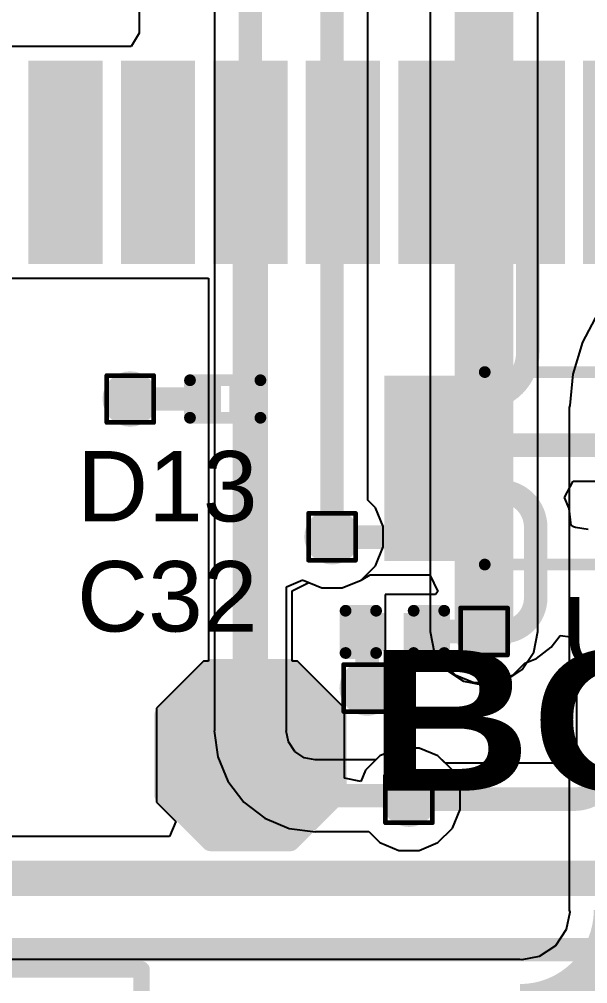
# Model space of a CAD drawing. Header units: inches. Extents: x -40 to 219, y 2 to 133.
# Drawn here: x 49.16 to 55.31, y 38.76 to 49.2 of the extents above; entities that cross this region are included whole.
import ezdxf

# ---------------------------------------------------------------- set-up
doc = ezdxf.new("R2010")
doc.units = ezdxf.units.IN
for name, color, linetype in [('Bottom Layer', 5, 'Continuous'), ('Drill Drawing', 1, 'Continuous'), ('Top Layer', 1, 'Continuous'), ('Top Overlay', 2, 'Continuous'), ('Top Paste', 8, 'Continuous'), ('Top Solder', 216, 'Continuous'), ('Via Holes', 16, 'Continuous')]:
    doc.layers.add(name, color=color, linetype=linetype)
doc.styles.add('Arial', font='', dxfattribs={"height": 0.2})
doc.styles.add('Arial Black_Bold', font='', dxfattribs={"height": 0.2})
doc.styles.get('Arial').set_extended_font_data('Arial')
doc.styles.get('Arial Black_Bold').set_extended_font_data('Arial Black', bold=True)

# ---------------------------------------------------------------- blocks, each defined once
blk = doc.blocks.new('DSN0603_2_11')
at = {"layer": 'Top Layer'}
for points in [[(-0.29999686, 0.1905), (-0.09999725999999999, 0.1905), (-0.09999725999999999, -0.1905), (-0.29999686, -0.1905)], [(0.10000234, 0.1905), (0.30000194, 0.1905), (0.30000194, -0.1905), (0.10000234, -0.1905)]]:
    blk.add_hatch(color=1, dxfattribs=at).paths.add_polyline_path(points)
at = {"layer": 'Top Paste'}
for points in [[(-0.29999686, 0.1905), (-0.09999725999999999, 0.1905), (-0.09999725999999999, -0.1905), (-0.29999686, -0.1905)], [(0.10000234, 0.1905), (0.30000194, 0.1905), (0.30000194, -0.1905), (0.10000234, -0.1905)]]:
    blk.add_hatch(color=8, dxfattribs=at).paths.add_polyline_path(points)
at = {"layer": 'Top Solder'}
for points in [[(-0.35499802, 0.24550116), (-0.0449961, 0.24550116), (-0.0449961, -0.24550116), (-0.35499802, -0.24550116)], [(0.04500117999999999, 0.24550116), (0.3550031, 0.24550116), (0.3550031, -0.24550116), (0.04500117999999999, -0.24550116)]]:
    blk.add_hatch(color=216, dxfattribs=at).paths.add_polyline_path(points)
at = {"layer": 'Top Overlay'}
for points in [[(-0.38099746, -0.2032, 0.127, 0.127, 0), (-0.38099746, 0.2032, 0.127, 0.127, 0)], [(-0.38099746, 0.2032, 0.127, 0.127, 0), (0.38100254, 0.2032, 0.127, 0.127, 0)], [(0.38100254, -0.2032, 0.127, 0.127, 0), (0.38100254, 0.2032, 0.127, 0.127, 0)], [(-0.38099746, -0.2032, 0.127, 0.127, 0), (0.38100254, -0.2032, 0.127, 0.127, 0)]]:
    blk.add_lwpolyline(points, format="xyseb", dxfattribs=at)
for points in [[(-0.41274746, 0.2032, 0.0635, 0.0635, 1), (-0.34924746, 0.2032, 0.0635, 0.0635, 1)], [(-0.41274746, 0.2032, 0.0635, 0.0635, 1), (-0.34924746, 0.2032, 0.0635, 0.0635, 1)], [(0.3492525399999999, 0.2032, 0.0635, 0.0635, 1), (0.41275254, 0.2032, 0.0635, 0.0635, 1)], [(0.3492525399999999, 0.2032, 0.0635, 0.0635, 1), (0.41275254, 0.2032, 0.0635, 0.0635, 1)], [(-0.41274746, -0.2032, 0.0635, 0.0635, 1), (-0.34924746, -0.2032, 0.0635, 0.0635, 1)], [(-0.41274746, -0.2032, 0.0635, 0.0635, 1), (-0.34924746, -0.2032, 0.0635, 0.0635, 1)], [(0.3492525399999999, -0.2032, 0.0635, 0.0635, 1), (0.41275254, -0.2032, 0.0635, 0.0635, 1)], [(0.3492525399999999, -0.2032, 0.0635, 0.0635, 1), (0.41275254, -0.2032, 0.0635, 0.0635, 1)]]:
    blk.add_lwpolyline(points, format="xyseb", close=True, dxfattribs=at)
blk = doc.blocks.new('TXB0102DCUT_21')
at = {"layer": 'Top Layer'}
for points in [[(-1.94999991, 0.90000074), (-1.14999897, 0.90000074), (-1.14999897, 0.6000013399999999), (-1.94999991, 0.6000013399999999)], [(1.14999897, 0.90000074), (1.94999991, 0.90000074), (1.94999991, 0.6000013399999999), (1.14999897, 0.6000013399999999)], [(-1.94999991, 0.40000174), (-1.14999897, 0.40000174), (-1.14999897, 0.10000234), (-1.94999991, 0.10000234)], [(1.14999897, 0.40000174), (1.94999991, 0.40000174), (1.94999991, 0.10000234), (1.14999897, 0.10000234)], [(-1.94999991, -0.0999998), (-1.14999897, -0.0999998), (-1.14999897, -0.3999992), (-1.94999991, -0.3999992)], [(1.14999897, -0.0999998), (1.94999991, -0.0999998), (1.94999991, -0.3999992), (1.14999897, -0.3999992)], [(-1.94999991, -0.5999987999999999), (-1.14999897, -0.5999987999999999), (-1.14999897, -0.8999982), (-1.94999991, -0.8999982)], [(1.14999897, -0.5999987999999999), (1.94999991, -0.5999987999999999), (1.94999991, -0.8999982), (1.14999897, -0.8999982)]]:
    blk.add_hatch(color=1, dxfattribs=at).paths.add_polyline_path(points)
at = {"layer": 'Top Paste'}
for points in [[(-1.94999991, 0.90000074), (-1.14999897, 0.90000074), (-1.14999897, 0.6000013399999999), (-1.94999991, 0.6000013399999999)], [(1.14999897, 0.90000074), (1.94999991, 0.90000074), (1.94999991, 0.6000013399999999), (1.14999897, 0.6000013399999999)], [(-1.94999991, 0.40000174), (-1.14999897, 0.40000174), (-1.14999897, 0.10000234), (-1.94999991, 0.10000234)], [(1.14999897, 0.40000174), (1.94999991, 0.40000174), (1.94999991, 0.10000234), (1.14999897, 0.10000234)], [(-1.94999991, -0.0999998), (-1.14999897, -0.0999998), (-1.14999897, -0.3999992), (-1.94999991, -0.3999992)], [(1.14999897, -0.0999998), (1.94999991, -0.0999998), (1.94999991, -0.3999992), (1.14999897, -0.3999992)], [(-1.94999991, -0.5999987999999999), (-1.14999897, -0.5999987999999999), (-1.14999897, -0.8999982), (-1.94999991, -0.8999982)], [(1.14999897, -0.5999987999999999), (1.94999991, -0.5999987999999999), (1.94999991, -0.8999982), (1.14999897, -0.8999982)]]:
    blk.add_hatch(color=8, dxfattribs=at).paths.add_polyline_path(points)
at = {"layer": 'Top Solder'}
for points in [[(-2.05159991, 1.00160074), (-1.04839897, 1.00160074), (-1.04839897, 0.49840134), (-2.05159991, 0.49840134)], [(1.04839897, 1.00160074), (2.05159991, 1.00160074), (2.05159991, 0.49840134), (1.04839897, 0.49840134)], [(-2.05159991, 0.50160174), (-1.04839897, 0.50160174), (-1.04839897, -0.00159766), (-2.05159991, -0.00159766)], [(1.04839897, 0.50160174), (2.05159991, 0.50160174), (2.05159991, -0.00159766), (1.04839897, -0.00159766)], [(-2.05159991, 0.0016002), (-1.04839897, 0.0016002), (-1.04839897, -0.5015992), (-2.05159991, -0.5015992)], [(1.04839897, 0.0016002), (2.05159991, 0.0016002), (2.05159991, -0.5015992), (1.04839897, -0.5015992)], [(-2.05159991, -0.4983988), (-1.04839897, -0.4983988), (-1.04839897, -1.0015982), (-2.05159991, -1.0015982)], [(1.04839897, -0.4983988), (2.05159991, -0.4983988), (2.05159991, -1.0015982), (1.04839897, -1.0015982)]]:
    blk.add_hatch(color=216, dxfattribs=at).paths.add_polyline_path(points)
at = {"layer": 'Top Overlay'}
for points in [[(-1.5367, 1.0922, 0.1999996, 0.1999996, 1), (-1.6129, 1.0922, 0.1999996, 0.1999996, 1)], [(-1.6628999, 1.0922, 0.0999998, 0.0999998, 1), (-1.5629001, 1.0922, 0.0999998, 0.0999998, 1)], [(-1.5866999, 1.0922, 0.0999998, 0.0999998, 1), (-1.4867001, 1.0922, 0.0999998, 0.0999998, 1)], [(-1.07315, 1.0414, 0.0635, 0.0635, 1), (-1.00965, 1.0414, 0.0635, 0.0635, 1)], [(0.9334499999999999, 1.04140254, 0.0635, 0.0635, 1), (0.99695, 1.04140254, 0.0635, 0.0635, 1)], [(-1.07315, -1.04139746, 0.0635, 0.0635, 1), (-1.00965, -1.04139746, 0.0635, 0.0635, 1)], [(0.9334499999999999, -1.04139746, 0.0635, 0.0635, 1), (0.99695, -1.04139746, 0.0635, 0.0635, 1)]]:
    blk.add_lwpolyline(points, format="xyseb", close=True, dxfattribs=at)
for points in [[(0.9652, 1.04140254, 0.127, 0.127, 0), (-1.0414, 1.0414, 0.127, 0.127, 0)], [(0.9652, -1.04139746, 0.127, 0.127, 0), (-1.0414, -1.04139746, 0.127, 0.127, 0)]]:
    blk.add_lwpolyline(points, format="xyseb", dxfattribs=at)
blk = doc.blocks.new('A7672E__FASE__24')
at = {"layer": 'Top Layer'}
for points in [[(-10.99999832, 5.300002099999999), (-10.99999832, 4.7000033), (-12.9999994, 4.7000033), (-12.9999994, 5.300002099999999)], [(-10.99999832, 4.30000156), (-10.99999832, 3.70000276), (-12.9999994, 3.70000276), (-12.9999994, 4.30000156)], [(-10.99999832, 3.300001019999999), (-10.99999832, 2.70000222), (-12.9999994, 2.70000222), (-12.9999994, 3.300001019999999)], [(-10.99999832, 2.30000048), (-10.99999832, 1.70000168), (-12.9999994, 1.70000168), (-12.9999994, 2.30000048)], [(-10.99999832, 1.29999994), (-10.99999832, 0.7000011399999999), (-12.9999994, 0.7000011399999999), (-12.9999994, 1.29999994)], [(-10.99999832, 0.3000019400000001), (-10.99999832, -0.2999968599999999), (-12.9999994, -0.29999686), (-12.9999994, 0.3000019399999999)]]:
    blk.add_hatch(color=1, dxfattribs=at).paths.add_polyline_path(points)
at = {"layer": 'Top Paste'}
for points in [[(-10.99999832, 5.300002099999999), (-10.99999832, 4.7000033), (-12.9999994, 4.7000033), (-12.9999994, 5.300002099999999)], [(-10.99999832, 4.30000156), (-10.99999832, 3.70000276), (-12.9999994, 3.70000276), (-12.9999994, 4.30000156)], [(-10.99999832, 3.300001019999999), (-10.99999832, 2.70000222), (-12.9999994, 2.70000222), (-12.9999994, 3.300001019999999)], [(-10.99999832, 2.30000048), (-10.99999832, 1.70000168), (-12.9999994, 1.70000168), (-12.9999994, 2.30000048)], [(-10.99999832, 1.29999994), (-10.99999832, 0.7000011399999999), (-12.9999994, 0.7000011399999999), (-12.9999994, 1.29999994)], [(-10.99999832, 0.3000019400000001), (-10.99999832, -0.2999968599999999), (-12.9999994, -0.29999686), (-12.9999994, 0.3000019399999999)]]:
    blk.add_hatch(color=8, dxfattribs=at).paths.add_polyline_path(points)
at = {"layer": 'Top Solder'}
for points in [[(-10.89839832, 5.4016021), (-10.89839832, 4.598403299999999), (-13.1015994, 4.598403299999999), (-13.1015994, 5.4016021)], [(-10.89839832, 4.40160156), (-10.89839832, 3.59840276), (-13.1015994, 3.59840276), (-13.1015994, 4.40160156)], [(-10.89839832, 3.40160102), (-10.89839832, 2.59840222), (-13.1015994, 2.59840222), (-13.1015994, 3.40160102)], [(-10.89839832, 2.40160048), (-10.89839832, 1.59840168), (-13.1015994, 1.59840168), (-13.1015994, 2.40160048)], [(-10.89839832, 1.40159994), (-10.89839832, 0.59840114), (-13.1015994, 0.5984011399999999), (-13.1015994, 1.40159994)], [(-10.89839832, 0.40160194), (-10.89839832, -0.4015968599999999), (-13.1015994, -0.4015968600000001), (-13.1015994, 0.4016019399999999)], [(-10.89839832, -0.5983985999999999), (-10.89839832, -1.4015974), (-13.1015994, -1.4015974), (-13.1015994, -0.5983986)]]:
    blk.add_hatch(color=216, dxfattribs=at).paths.add_polyline_path(points)
blk = doc.blocks.new('T__________137')
at = {"layer": 'Top Layer'}
blk.add_hatch(color=1, dxfattribs=at).paths.add_polyline_path([(0.3809999999999999, 0.7619999999999999), (-0.3809999999999999, 0.7619999999999999), (-0.7619999999999999, 0.3809999999999999), (-0.7619999999999999, -0.3809999999999999), (-0.3809999999999999, -0.7619999999999999), (0.3809999999999999, -0.7619999999999999), (0.7619999999999999, -0.3809999999999999), (0.7619999999999999, 0.3809999999999999)])
at = {"layer": 'Top Paste'}
blk.add_hatch(color=8, dxfattribs=at).paths.add_polyline_path([(0.3809999999999999, 0.7619999999999999), (-0.3809999999999999, 0.7619999999999999), (-0.7619999999999999, 0.3809999999999999), (-0.7619999999999999, -0.3809999999999999), (-0.3809999999999999, -0.7619999999999999), (0.3809999999999999, -0.7619999999999999), (0.7619999999999999, -0.3809999999999999), (0.7619999999999999, 0.3809999999999999)])
at = {"layer": 'Top Solder'}
blk.add_hatch(color=216, dxfattribs=at).paths.add_polyline_path([(0.4318, 0.8636), (-0.4318, 0.8636), (-0.8636, 0.4318), (-0.8636, -0.4318), (-0.4318, -0.8636), (0.4318, -0.8636), (0.8636, -0.4318), (0.8636, 0.4318)])
at = {"layer": 'Top Overlay'}
for points in [[(-0.4318, 0.9397999999999999, 0.1999996, 0.1999996, 0), (-0.9397999999999999, 0.4318, 0.1999996, 0.1999996, 0)], [(-0.4318, 0.9397999999999999, 0.1999996, 0.1999996, 0), (0.4318, 0.9397999999999999, 0.1999996, 0.1999996, 0)], [(0.4318, 0.9397999999999999, 0.1999996, 0.1999996, 0), (0.9397999999999999, 0.4318, 0.1999996, 0.1999996, 0)], [(-0.9397999999999999, 0.4318, 0.1999996, 0.1999996, 0), (-0.9397999999999999, -0.4318, 0.1999996, 0.1999996, 0)], [(0.9397999999999999, 0.4318, 0.1999996, 0.1999996, 0), (0.9397999999999999, -0.4318, 0.1999996, 0.1999996, 0)], [(-0.9397999999999999, -0.4318, 0.1999996, 0.1999996, 0), (-0.4318, -0.9397999999999999, 0.1999996, 0.1999996, 0)], [(0.9397999999999999, -0.4318, 0.1999996, 0.1999996, 0), (0.4318, -0.9397999999999999, 0.1999996, 0.1999996, 0)], [(-0.4318, -0.9397999999999999, 0.1999996, 0.1999996, 0), (0.4318, -0.9397999999999999, 0.1999996, 0.1999996, 0)]]:
    blk.add_lwpolyline(points, format="xyseb", dxfattribs=at)
for points in [[(-0.4817998999999999, 0.9397999999999999, 0.0999998, 0.0999998, 1), (-0.3818001, 0.9397999999999999, 0.0999998, 0.0999998, 1)], [(-0.4817998999999999, 0.9397999999999999, 0.0999998, 0.0999998, 1), (-0.3818001, 0.9397999999999999, 0.0999998, 0.0999998, 1)], [(0.3818001, 0.9397999999999999, 0.0999998, 0.0999998, 1), (0.4817998999999999, 0.9397999999999999, 0.0999998, 0.0999998, 1)], [(0.3818001, 0.9397999999999999, 0.0999998, 0.0999998, 1), (0.4817998999999999, 0.9397999999999999, 0.0999998, 0.0999998, 1)], [(-0.9897999000000001, 0.4318, 0.0999998, 0.0999998, 1), (-0.8898001, 0.4318, 0.0999998, 0.0999998, 1)], [(-0.9897999000000001, 0.4318, 0.0999998, 0.0999998, 1), (-0.8898001, 0.4318, 0.0999998, 0.0999998, 1)], [(0.8898001, 0.4318, 0.0999998, 0.0999998, 1), (0.9897999000000001, 0.4318, 0.0999998, 0.0999998, 1)], [(0.8898001, 0.4318, 0.0999998, 0.0999998, 1), (0.9897999000000001, 0.4318, 0.0999998, 0.0999998, 1)], [(-0.9897999000000001, -0.4318, 0.0999998, 0.0999998, 1), (-0.8898001, -0.4318, 0.0999998, 0.0999998, 1)], [(-0.9897999000000001, -0.4318, 0.0999998, 0.0999998, 1), (-0.8898001, -0.4318, 0.0999998, 0.0999998, 1)], [(0.8898001, -0.4318, 0.0999998, 0.0999998, 1), (0.9897999000000001, -0.4318, 0.0999998, 0.0999998, 1)], [(0.8898001, -0.4318, 0.0999998, 0.0999998, 1), (0.9897999000000001, -0.4318, 0.0999998, 0.0999998, 1)], [(-0.4817998999999999, -0.9397999999999999, 0.0999998, 0.0999998, 1), (-0.3818001, -0.9397999999999999, 0.0999998, 0.0999998, 1)], [(-0.4817998999999999, -0.9397999999999999, 0.0999998, 0.0999998, 1), (-0.3818001, -0.9397999999999999, 0.0999998, 0.0999998, 1)], [(0.3818001, -0.9397999999999999, 0.0999998, 0.0999998, 1), (0.4817998999999999, -0.9397999999999999, 0.0999998, 0.0999998, 1)], [(0.3818001, -0.9397999999999999, 0.0999998, 0.0999998, 1), (0.4817998999999999, -0.9397999999999999, 0.0999998, 0.0999998, 1)]]:
    blk.add_lwpolyline(points, format="xyseb", close=True, dxfattribs=at)
blk = doc.blocks.new('CAP_0201_180')
at = {"layer": 'Top Layer'}
for points in [[(-0.4499991, 0.15000224), (-0.1499997, 0.15000224), (-0.1499997, -0.14999716), (-0.4499991, -0.14999716)], [(0.1499997, 0.15000224), (0.4499991, 0.15000224), (0.4499991, -0.14999716), (0.1499997, -0.14999716)]]:
    blk.add_hatch(color=1, dxfattribs=at).paths.add_polyline_path(points)
at = {"layer": 'Top Paste'}
for points in [[(-0.4499991, 0.15000224), (-0.1499997, 0.15000224), (-0.1499997, -0.14999716), (-0.4499991, -0.14999716)], [(0.1499997, 0.15000224), (0.4499991, 0.15000224), (0.4499991, -0.14999716), (0.1499997, -0.14999716)]]:
    blk.add_hatch(color=8, dxfattribs=at).paths.add_polyline_path(points)
at = {"layer": 'Top Solder'}
for points in [[(-0.50500026, 0.2050034), (-0.09499853999999999, 0.2050034), (-0.09499853999999999, -0.20499832), (-0.50500026, -0.20499832)], [(0.09499853999999999, 0.2050034), (0.50500026, 0.2050034), (0.50500026, -0.20499832), (0.09499853999999999, -0.20499832)]]:
    blk.add_hatch(color=216, dxfattribs=at).paths.add_polyline_path(points)
at = {"layer": 'Top Overlay'}
for points in [[(-0.5333974599999999, 0.22860508, 0.127, 0.127, 0), (-0.5334, -0.2286, 0.127, 0.127, 0)], [(-0.20320254, 0.22860508, 0.127, 0.127, 0), (-0.5333974599999999, 0.22860508, 0.127, 0.127, 0)], [(0.5333974599999999, 0.22860508, 0.127, 0.127, 0), (0.20320254, 0.22860508, 0.127, 0.127, 0)], [(0.5334, -0.22859746, 0.127, 0.127, 0), (0.5333974599999999, 0.22860508, 0.127, 0.127, 0)], [(-0.2032, -0.22859746, 0.127, 0.127, 0), (-0.5334, -0.2286, 0.127, 0.127, 0)], [(0.5334, -0.22859746, 0.127, 0.127, 0), (0.2032, -0.2286, 0.127, 0.127, 0)]]:
    blk.add_lwpolyline(points, format="xyseb", dxfattribs=at)
for points in [[(-0.5651474599999999, 0.22860508, 0.0635, 0.0635, 1), (-0.50164746, 0.22860508, 0.0635, 0.0635, 1)], [(-0.5651474599999999, 0.22860508, 0.0635, 0.0635, 1), (-0.50164746, 0.22860508, 0.0635, 0.0635, 1)], [(-0.23495254, 0.22860508, 0.0635, 0.0635, 1), (-0.17145254, 0.22860508, 0.0635, 0.0635, 1)], [(0.17145254, 0.22860508, 0.0635, 0.0635, 1), (0.23495254, 0.22860508, 0.0635, 0.0635, 1)], [(0.50164746, 0.22860508, 0.0635, 0.0635, 1), (0.5651474599999999, 0.22860508, 0.0635, 0.0635, 1)], [(0.50164746, 0.22860508, 0.0635, 0.0635, 1), (0.5651474599999999, 0.22860508, 0.0635, 0.0635, 1)], [(-0.5651499999999999, -0.2286, 0.0635, 0.0635, 1), (-0.5016499999999999, -0.2286, 0.0635, 0.0635, 1)], [(-0.5651499999999999, -0.2286, 0.0635, 0.0635, 1), (-0.5016499999999999, -0.2286, 0.0635, 0.0635, 1)], [(-0.23495, -0.22859746, 0.0635, 0.0635, 1), (-0.17145, -0.22859746, 0.0635, 0.0635, 1)], [(0.17145, -0.2286, 0.0635, 0.0635, 1), (0.23495, -0.2286, 0.0635, 0.0635, 1)], [(0.5016499999999999, -0.22859746, 0.0635, 0.0635, 1), (0.5651499999999999, -0.22859746, 0.0635, 0.0635, 1)], [(0.5016499999999999, -0.22859746, 0.0635, 0.0635, 1), (0.5651499999999999, -0.22859746, 0.0635, 0.0635, 1)]]:
    blk.add_lwpolyline(points, format="xyseb", close=True, dxfattribs=at)

msp = doc.modelspace()

# ---------------------------------------------------------------- hatches: boundary and pattern name
at = {"layer": 'Bottom Layer'}
h = msp.add_hatch(color=5, dxfattribs=at)
edge = h.paths.add_edge_path()
edge.add_arc((50.364517, 45.08602108), 0.2999994, 0, 360)
h = msp.add_hatch(color=5, dxfattribs=at)
edge = h.paths.add_edge_path()
edge.add_arc((52.54757842, 43.5949217), 0.2999994, 0, 360)
h = msp.add_hatch(color=5, dxfattribs=at)
edge = h.paths.add_edge_path()
edge.add_arc((54.19186012, 42.57048382), 0.2999994, 0, 360)
h = msp.add_hatch(color=5, dxfattribs=at)
edge = h.paths.add_edge_path()
edge.add_arc((52.9271611, 41.95773929999999), 0.2999994, 0, 360)
h = msp.add_hatch(color=5, dxfattribs=at)
edge = h.paths.add_edge_path()
edge.add_arc((53.37893058, 40.75520169999999), 0.2999994, 0, 360)
at = {"layer": 'Top Layer'}
h = msp.add_hatch(color=1, dxfattribs=at)
edge = h.paths.add_edge_path()
edge.add_arc((50.364517, 45.08602108), 0.2999994, 0, 360)
h = msp.add_hatch(color=1, dxfattribs=at)
edge = h.paths.add_edge_path()
edge.add_arc((52.54757842, 43.5949217), 0.2999994, 0, 360)
h = msp.add_hatch(color=1, dxfattribs=at)
edge = h.paths.add_edge_path()
edge.add_arc((54.19186012, 42.57048382), 0.2999994, 0, 360)
h = msp.add_hatch(color=1, dxfattribs=at)
edge = h.paths.add_edge_path()
edge.add_arc((52.9271611, 41.95773929999999), 0.2999994, 0, 360)
h = msp.add_hatch(color=1, dxfattribs=at)
edge = h.paths.add_edge_path()
edge.add_arc((53.37893058, 40.75520169999999), 0.2999994, 0, 360)
at = {"layer": 'Via Holes'}
h = msp.add_hatch(color=7, dxfattribs=at)
edge = h.paths.add_edge_path()
edge.add_arc((50.364517, 45.08602108), 0.1499997, 0, 360)
h = msp.add_hatch(color=7, dxfattribs=at)
edge = h.paths.add_edge_path()
edge.add_arc((52.54757842, 43.5949217), 0.1499997, 0, 360)
h = msp.add_hatch(color=7, dxfattribs=at)
edge = h.paths.add_edge_path()
edge.add_arc((54.19186012, 42.57048382), 0.1499997, 0, 360)
h = msp.add_hatch(color=7, dxfattribs=at)
edge = h.paths.add_edge_path()
edge.add_arc((52.9271611, 41.95773929999999), 0.1499997, 0, 360)
h = msp.add_hatch(color=7, dxfattribs=at)
edge = h.paths.add_edge_path()
edge.add_arc((53.37893058, 40.75520169999999), 0.1499997, 0, 360)

# ---------------------------------------------------------------- linework, layer by layer
at = {"layer": 'Bottom Layer'}
for p, q in [((53.60916379999999, 65.6191728), (53.60916379999999, 42.57048382)), ((54.77455643999999, 42.57048382), (54.77455643999999, 65.6191728)), ((52.93604348, 43.9899298), (52.93604348, 57.48165034)), ((51.27605188, 56.88949506), (51.27605188, 41.49651085999999)), ((55.42741263999999, 46.02034738), (55.25654684, 45.70068076)), ((55.25654684, 45.70068076), (55.15132734, 45.3538209)), ((55.15132734, 45.3538209), (55.1180508, 45.01593994)), ((55.1180508, 45.01593994), (55.11350673999999, 44.99310026)), ((55.11350673999999, 44.99310026), (55.11350673999999, 39.55469609999999)), ((53.01723712, 43.90873616), (52.93604348, 43.9899298)), ((53.10157781999999, 43.7051196), (53.01723712, 43.90873616)), ((53.10157781999999, 43.4847238), (53.10157781999999, 43.7051196)), ((53.01723712, 43.28110724), (53.10157781999999, 43.4847238)), ((52.86139287999999, 43.125263), (53.01723712, 43.28110724)), ((52.05298199999999, 43.05459512), (52.230782, 43.12824496)), ((52.230782, 43.12824496), (52.23376396, 43.125263)), ((52.23376396, 43.125263), (52.43738052, 43.0409223)), ((52.65777632, 43.0409223), (52.86139287999999, 43.125263)), ((52.05298199999999, 41.49651085999999), (52.05298199999999, 43.05459512)), ((52.43738052, 43.0409223), (52.65777632, 43.0409223)), ((53.60916379999999, 42.57048382), (53.65351982, 42.34749468)), ((54.73020042, 42.34749468), (54.77455643999999, 42.57048382)), ((53.65351982, 42.34749468), (53.77983147999999, 42.15845518)), ((54.60388876, 42.15845518), (54.73020042, 42.34749468)), ((53.77983147999999, 42.15845518), (53.96887098, 42.03214352)), ((54.41484926, 42.03214352), (54.60388876, 42.15845518)), ((53.96887098, 42.03214352), (54.19186012, 41.9877875)), ((54.19186012, 41.9877875), (54.41484926, 42.03214352)), ((51.27605188, 41.49651085999999), (51.27415958, 41.49651085999999)), ((51.27415958, 41.49651085999999), (51.31143154, 41.21339738)), ((52.05256289999999, 41.49441028), (52.05298199999999, 41.49651085999999)), ((52.07618997999999, 41.37562971999999), (52.05256289999999, 41.49441028)), ((52.14466584, 41.27315088), (52.07618997999999, 41.37562971999999)), ((52.24714468, 41.20467502), (52.14466584, 41.27315088)), ((53.06511611999999, 41.2248604), (53.02172275999999, 41.18146704)), ((53.26873268, 41.3092011), (53.06511611999999, 41.2248604)), ((53.48912848, 41.3092011), (53.26873268, 41.3092011)), ((53.69274504, 41.2248604), (53.48912848, 41.3092011)), ((53.84858927999999, 41.06901616), (53.69274504, 41.2248604)), ((51.31143154, 41.21339738), (51.42070996, 40.94957774)), ((52.36592524, 41.18104794), (52.24714468, 41.20467502)), ((52.36802582, 41.18146704), (52.36592524, 41.18104794)), ((53.02172275999999, 41.18146704), (52.36802582, 41.18146704)), ((53.93292998, 40.8653996), (53.84858927999999, 41.06901616)), ((51.42070996, 40.94957774), (51.59454501999999, 40.72303006)), ((53.93292998, 40.6450038), (53.93292998, 40.8653996)), ((51.59454501999999, 40.72303006), (51.8210927, 40.549195)), ((53.84858927999999, 40.44138724), (53.93292998, 40.6450038)), ((51.8210927, 40.549195), (52.08491234, 40.43991657999999)), ((52.08491234, 40.43991657999999), (52.36802582, 40.40264462)), ((52.36802582, 40.40264462), (52.36802582, 40.40453692)), ((52.36802582, 40.40453692), (52.9461222, 40.40453692)), ((52.9461222, 40.40453692), (53.06511611999999, 40.285543)), ((53.69274504, 40.285543), (53.84858927999999, 40.44138724)), ((53.06511611999999, 40.285543), (53.26873268, 40.2012023)), ((53.48912848, 40.2012023), (53.69274504, 40.285543)), ((53.26873268, 40.2012023), (53.48912848, 40.2012023)), ((55.11350673999999, 39.55469609999999), (55.11797968, 39.53221456)), ((55.11797968, 39.53221456), (55.08106078, 39.34661168)), ((55.08106078, 39.34661168), (54.96318953999999, 39.17020614)), ((54.96318953999999, 39.17020614), (54.786784, 39.0523349)), ((54.786784, 39.0523349), (54.60118112, 39.015416)), ((54.57869958, 39.01988894), (45.56597694, 39.01988894)), ((54.60118112, 39.015416), (54.57869958, 39.01988894))]:
    msp.add_line(p, q, dxfattribs=at)
for points in [[(54.19186012, 42.57048382, 0.635, 0.635, 0), (54.19186012, 65.6191728, 0.635, 0.635, 0)], [(52.54757842, 43.5949217, 0.254, 0.254, 0), (52.54757842, 57.48165034, 0.254, 0.254, 0)], [(51.66451693999999, 41.49651085999999, 0.254, 0.254, 0), (51.66451693999999, 56.88949506, 0.254, 0.254, 0)], [(52.36802582, 40.79300198, 0.254, 0.254, -0.4142135623730951), (51.66451693999999, 41.49651085999999, 0.254, 0.254, 0)], [(52.36802582, 40.79300198, 0.254, 0.254, 0), (53.3411303, 40.79300198, 0.254, 0.254, 0)], [(53.3411303, 40.79300198, 0.254, 0.254, -0.4142135623730951), (53.37893058, 40.75520169999999, 0.254, 0.254, 0)], [(55.69620306, 39.55469609999999, 0.635, 0.635, -0.4142135623730951), (54.57869958, 38.43719262, 0.635, 0.635, 0)]]:
    msp.add_lwpolyline(points, format="xyseb", dxfattribs=at)
for points in [[(52.48407841999999, 43.5949217, 0.127, 0.127, 1), (52.61107842, 43.5949217, 0.127, 0.127, 1)], [(54.03311012, 42.57048382, 0.3175, 0.3175, 1), (54.35061012, 42.57048382, 0.3175, 0.3175, 1)], [(51.60101693999999, 41.49651085999999, 0.127, 0.127, 1), (51.72801694, 41.49651085999999, 0.127, 0.127, 1)], [(51.60101693999999, 41.49651085999999, 0.127, 0.127, 1), (51.72801694, 41.49651085999999, 0.127, 0.127, 1)], [(52.30452581999999, 40.79300198, 0.127, 0.127, 1), (52.43152582, 40.79300198, 0.127, 0.127, 1)], [(52.30452581999999, 40.79300198, 0.127, 0.127, 1), (52.43152582, 40.79300198, 0.127, 0.127, 1)], [(53.2776303, 40.79300198, 0.127, 0.127, 1), (53.4046303, 40.79300198, 0.127, 0.127, 1)], [(53.2776303, 40.79300198, 0.127, 0.127, 1), (53.4046303, 40.79300198, 0.127, 0.127, 1)], [(53.31543058, 40.75520169999999, 0.127, 0.127, 1), (53.44243057999999, 40.75520169999999, 0.127, 0.127, 1)]]:
    msp.add_lwpolyline(points, format="xyseb", close=True, dxfattribs=at)
at = {"layer": 'Drill Drawing'}
for points in [[(50.11051699999999, 45.34002108, 0.0508, 0.0508, 0), (50.618517, 45.34002108, 0.0508, 0.0508, 0)], [(50.11051699999999, 44.83202108, 0.0508, 0.0508, 0), (50.11051699999999, 45.34002108, 0.0508, 0.0508, 0)], [(50.618517, 44.83202108, 0.0508, 0.0508, 0), (50.618517, 45.34002108, 0.0508, 0.0508, 0)], [(50.11051699999999, 44.83202108, 0.0508, 0.0508, 0), (50.618517, 44.83202108, 0.0508, 0.0508, 0)], [(52.29357842, 43.8489217, 0.0508, 0.0508, 0), (52.80157842, 43.8489217, 0.0508, 0.0508, 0)], [(52.29357842, 43.3409217, 0.0508, 0.0508, 0), (52.29357842, 43.8489217, 0.0508, 0.0508, 0)], [(52.80157842, 43.3409217, 0.0508, 0.0508, 0), (52.80157842, 43.8489217, 0.0508, 0.0508, 0)], [(52.29357842, 43.3409217, 0.0508, 0.0508, 0), (52.80157842, 43.3409217, 0.0508, 0.0508, 0)], [(53.93786011999999, 42.82448382, 0.0508, 0.0508, 0), (54.44586011999999, 42.82448382, 0.0508, 0.0508, 0)], [(53.93786011999999, 42.31648382, 0.0508, 0.0508, 0), (53.93786011999999, 42.82448382, 0.0508, 0.0508, 0)], [(54.44586011999999, 42.31648382, 0.0508, 0.0508, 0), (54.44586011999999, 42.82448382, 0.0508, 0.0508, 0)], [(53.93786011999999, 42.31648382, 0.0508, 0.0508, 0), (54.44586011999999, 42.31648382, 0.0508, 0.0508, 0)], [(52.67316109999999, 42.2117393, 0.0508, 0.0508, 0), (53.1811611, 42.2117393, 0.0508, 0.0508, 0)], [(52.67316109999999, 41.7037393, 0.0508, 0.0508, 0), (52.67316109999999, 42.2117393, 0.0508, 0.0508, 0)], [(53.1811611, 41.7037393, 0.0508, 0.0508, 0), (53.1811611, 42.2117393, 0.0508, 0.0508, 0)], [(52.67316109999999, 41.7037393, 0.0508, 0.0508, 0), (53.1811611, 41.7037393, 0.0508, 0.0508, 0)], [(53.12493058, 41.0092017, 0.0508, 0.0508, 0), (53.63293058, 41.0092017, 0.0508, 0.0508, 0)], [(53.12493058, 40.5012017, 0.0508, 0.0508, 0), (53.12493058, 41.0092017, 0.0508, 0.0508, 0)], [(53.63293058, 40.5012017, 0.0508, 0.0508, 0), (53.63293058, 41.0092017, 0.0508, 0.0508, 0)], [(53.12493058, 40.5012017, 0.0508, 0.0508, 0), (53.63293058, 40.5012017, 0.0508, 0.0508, 0)]]:
    msp.add_lwpolyline(points, format="xyseb", dxfattribs=at)
for points in [[(50.097817, 45.34002108, 0.0254, 0.0254, 1), (50.123217, 45.34002108, 0.0254, 0.0254, 1)], [(50.097817, 45.34002108, 0.0254, 0.0254, 1), (50.123217, 45.34002108, 0.0254, 0.0254, 1)], [(50.605817, 45.34002108, 0.0254, 0.0254, 1), (50.631217, 45.34002108, 0.0254, 0.0254, 1)], [(50.605817, 45.34002108, 0.0254, 0.0254, 1), (50.631217, 45.34002108, 0.0254, 0.0254, 1)], [(50.097817, 44.83202108, 0.0254, 0.0254, 1), (50.123217, 44.83202108, 0.0254, 0.0254, 1)], [(50.097817, 44.83202108, 0.0254, 0.0254, 1), (50.123217, 44.83202108, 0.0254, 0.0254, 1)], [(50.605817, 44.83202108, 0.0254, 0.0254, 1), (50.631217, 44.83202108, 0.0254, 0.0254, 1)], [(50.605817, 44.83202108, 0.0254, 0.0254, 1), (50.631217, 44.83202108, 0.0254, 0.0254, 1)], [(52.28087841999999, 43.8489217, 0.0254, 0.0254, 1), (52.30627842, 43.8489217, 0.0254, 0.0254, 1)], [(52.28087841999999, 43.8489217, 0.0254, 0.0254, 1), (52.30627842, 43.8489217, 0.0254, 0.0254, 1)], [(52.78887842, 43.8489217, 0.0254, 0.0254, 1), (52.81427842, 43.8489217, 0.0254, 0.0254, 1)], [(52.78887842, 43.8489217, 0.0254, 0.0254, 1), (52.81427842, 43.8489217, 0.0254, 0.0254, 1)], [(52.28087841999999, 43.3409217, 0.0254, 0.0254, 1), (52.30627842, 43.3409217, 0.0254, 0.0254, 1)], [(52.28087841999999, 43.3409217, 0.0254, 0.0254, 1), (52.30627842, 43.3409217, 0.0254, 0.0254, 1)], [(52.78887842, 43.3409217, 0.0254, 0.0254, 1), (52.81427842, 43.3409217, 0.0254, 0.0254, 1)], [(52.78887842, 43.3409217, 0.0254, 0.0254, 1), (52.81427842, 43.3409217, 0.0254, 0.0254, 1)], [(53.92516012, 42.82448382, 0.0254, 0.0254, 1), (53.95056012, 42.82448382, 0.0254, 0.0254, 1)], [(53.92516012, 42.82448382, 0.0254, 0.0254, 1), (53.95056012, 42.82448382, 0.0254, 0.0254, 1)], [(54.43316012, 42.82448382, 0.0254, 0.0254, 1), (54.45856011999999, 42.82448382, 0.0254, 0.0254, 1)], [(54.43316012, 42.82448382, 0.0254, 0.0254, 1), (54.45856011999999, 42.82448382, 0.0254, 0.0254, 1)], [(53.92516012, 42.31648382, 0.0254, 0.0254, 1), (53.95056012, 42.31648382, 0.0254, 0.0254, 1)], [(53.92516012, 42.31648382, 0.0254, 0.0254, 1), (53.95056012, 42.31648382, 0.0254, 0.0254, 1)], [(54.43316012, 42.31648382, 0.0254, 0.0254, 1), (54.45856011999999, 42.31648382, 0.0254, 0.0254, 1)], [(54.43316012, 42.31648382, 0.0254, 0.0254, 1), (54.45856011999999, 42.31648382, 0.0254, 0.0254, 1)], [(52.6604611, 42.2117393, 0.0254, 0.0254, 1), (52.6858611, 42.2117393, 0.0254, 0.0254, 1)], [(52.6604611, 42.2117393, 0.0254, 0.0254, 1), (52.6858611, 42.2117393, 0.0254, 0.0254, 1)], [(53.16846109999999, 42.2117393, 0.0254, 0.0254, 1), (53.1938611, 42.2117393, 0.0254, 0.0254, 1)], [(53.16846109999999, 42.2117393, 0.0254, 0.0254, 1), (53.1938611, 42.2117393, 0.0254, 0.0254, 1)], [(52.6604611, 41.7037393, 0.0254, 0.0254, 1), (52.6858611, 41.7037393, 0.0254, 0.0254, 1)], [(52.6604611, 41.7037393, 0.0254, 0.0254, 1), (52.6858611, 41.7037393, 0.0254, 0.0254, 1)], [(53.16846109999999, 41.7037393, 0.0254, 0.0254, 1), (53.1938611, 41.7037393, 0.0254, 0.0254, 1)], [(53.16846109999999, 41.7037393, 0.0254, 0.0254, 1), (53.1938611, 41.7037393, 0.0254, 0.0254, 1)], [(53.11223057999999, 41.0092017, 0.0254, 0.0254, 1), (53.13763057999999, 41.0092017, 0.0254, 0.0254, 1)], [(53.11223057999999, 41.0092017, 0.0254, 0.0254, 1), (53.13763057999999, 41.0092017, 0.0254, 0.0254, 1)], [(53.62023058, 41.0092017, 0.0254, 0.0254, 1), (53.64563058, 41.0092017, 0.0254, 0.0254, 1)], [(53.62023058, 41.0092017, 0.0254, 0.0254, 1), (53.64563058, 41.0092017, 0.0254, 0.0254, 1)], [(53.11223057999999, 40.5012017, 0.0254, 0.0254, 1), (53.13763057999999, 40.5012017, 0.0254, 0.0254, 1)], [(53.11223057999999, 40.5012017, 0.0254, 0.0254, 1), (53.13763057999999, 40.5012017, 0.0254, 0.0254, 1)], [(53.62023058, 40.5012017, 0.0254, 0.0254, 1), (53.64563058, 40.5012017, 0.0254, 0.0254, 1)], [(53.62023058, 40.5012017, 0.0254, 0.0254, 1), (53.64563058, 40.5012017, 0.0254, 0.0254, 1)]]:
    msp.add_lwpolyline(points, format="xyseb", close=True, dxfattribs=at)
at = {"layer": 'Top Layer'}
for p, q in [((50.4605163, 50.65149127999999), (50.4605163, 49.07929732)), ((50.4605163, 49.07929732), (50.46051376, 49.04349348)), ((50.46051376, 49.04349348), (50.37408264, 48.90149477999999)), ((50.37408264, 48.90149477999999), (48.42565118, 48.90149477999999)), ((48.11051845999999, 46.39349369999999), (51.21130982, 46.39349369999999)), ((51.21130982, 46.39349369999999), (51.21130982, 42.2484931)), ((55.06180504, 44.01975448), (55.1558079, 44.19755702)), ((55.1558079, 44.19755702), (56.06045429999999, 44.19755702)), ((55.11109373999999, 43.9007631), (55.06180504, 44.01975448)), ((55.13530502, 43.71685694), (55.11109373999999, 43.9007631)), ((55.15777132, 43.70432711999999), (55.13530502, 43.71685694)), ((55.18191401999999, 43.69438556), (55.15777132, 43.70432711999999)), ((55.31608444, 43.67491138), (55.18191401999999, 43.69438556)), ((52.65777632, 43.0409223), (52.86139034, 43.12526046)), ((52.86139034, 43.12526046), (52.96045796, 43.18202184)), ((52.96045796, 43.18202184), (53.60416761999999, 43.18202184)), ((53.60416761999999, 43.18202184), (53.69276282, 43.00422183999999)), ((52.11772406, 43.00899449999999), (52.2955266, 43.09968012)), ((52.11772406, 42.2484931), (52.11772406, 43.00899449999999)), ((52.2955266, 43.09968012), (52.43738052, 43.0409223)), ((52.43738052, 43.0409223), (52.65777632, 43.0409223)), ((53.69276282, 43.00422183999999), (53.66697674, 42.97003344)), ((53.66697674, 42.97003344), (53.1231602, 42.97003344)), ((53.1231602, 42.97003344), (53.1231602, 42.16203404)), ((54.91631129999999, 42.39954182), (55.01415463999999, 42.52705236)), ((55.01415463999999, 42.52705236), (55.12631342, 42.51149232)), ((55.12631342, 42.51149232), (55.19195464, 42.47922924)), ((55.19195464, 42.47922924), (55.19195464, 41.17116734)), ((54.76006573999999, 42.27965128), (54.91631129999999, 42.39954182)), ((54.63106676, 42.22621729999999), (54.76006573999999, 42.27965128)), ((51.15651694, 42.2484931), (50.64851693999999, 41.74049309999999)), ((51.21130982, 42.2484931), (51.15651694, 42.2484931)), ((52.17251693999999, 42.2484931), (52.11772406, 42.2484931)), ((52.68051693999999, 41.74049309999999), (52.17251693999999, 42.2484931)), ((54.50567458, 42.10082512), (54.63106676, 42.22621729999999)), ((53.1231602, 42.16203404), (53.81683673999999, 42.16203404)), ((53.81683673999999, 42.16203404), (53.87804566, 42.10082512)), ((53.87804566, 42.10082512), (54.08166221999999, 42.01648442)), ((54.30205801999999, 42.01648442), (54.50567458, 42.10082512)), ((54.08166221999999, 42.01648442), (54.30205801999999, 42.01648442)), ((50.64851693999999, 41.74049309999999), (50.64851693999999, 40.7244931)), ((52.68051693999999, 40.98136838), (52.68051693999999, 41.74049309999999)), ((53.06511611999999, 41.2248604), (52.90927188, 41.06901616)), ((53.26873268, 41.3092011), (53.06511611999999, 41.2248604)), ((53.48912848, 41.3092011), (53.26873268, 41.3092011)), ((53.69274504, 41.2248604), (53.48912848, 41.3092011)), ((53.77393867999999, 41.14366676), (53.69274504, 41.2248604)), ((55.16445406, 41.14366676), (53.77393867999999, 41.14366676)), ((55.18149492, 41.15412648), (55.16445406, 41.14706782)), ((55.16445406, 41.14706782), (55.16445406, 41.14366676)), ((55.18855358, 41.17116734), (55.18149492, 41.15412648)), ((55.19195464, 41.17116734), (55.18855358, 41.17116734)), ((52.90927188, 41.06901616), (52.85831693999999, 40.94600141999999)), ((52.85831693999999, 40.94600141999999), (52.68051693999999, 40.98136838)), ((50.64851693999999, 40.7244931), (50.85759449999999, 40.51541554)), ((50.85759449999999, 40.51541554), (50.78955298, 40.35114866)), ((50.78955298, 40.35114866), (43.64341792, 40.35114866))]:
    msp.add_line(p, q, dxfattribs=at)
for points in [[(51.66451693999999, 41.23249309999999, 0.3809999999999999, 0.3809999999999999, 0), (51.66451693999999, 47.64749423999999, 0.3809999999999999, 0.3809999999999999, 0)], [(54.66451602, 45.59077749999999, 0.254, 0.254, 0), (54.66451602, 47.64749423999999, 0.254, 0.254, 0)], [(54.66451602, 45.59077749999999, 0.254, 0.254, -0.4142135623730951), (54.15975959999999, 45.08602108, 0.254, 0.254, 0)], [(50.364517, 45.08602108, 0.254, 0.254, 0), (51.14377121999999, 45.08602108, 0.254, 0.254, 0)], [(53.61445462, 45.08602108, 0.254, 0.254, 0), (54.15975959999999, 45.08602108, 0.254, 0.254, 0)], [(53.61445462, 44.58602207999999, 0.254, 0.254, 0), (56.10257512, 44.58602207999999, 0.254, 0.254, 0)], [(53.61445462, 44.08602054, 0.254, 0.254, 0), (54.36451661999999, 44.08602054, 0.254, 0.254, 0)], [(54.36451661999999, 44.08602054, 0.254, 0.254, -0.4142135623730951), (54.74981937999999, 43.70071778, 0.254, 0.254, 0)], [(54.74981937999999, 42.93299261999999, 0.254, 0.254, 0), (54.74981937999999, 43.70071778, 0.254, 0.254, 0)], [(52.54757842, 43.5949217, 0.254, 0.254, 0), (52.55202849999999, 43.59047162, 0.254, 0.254, 0)], [(52.55202849999999, 43.59047162, 0.254, 0.254, 0), (53.61000453999999, 43.59047162, 0.254, 0.254, 0)], [(53.61000453999999, 43.59047162, 0.254, 0.254, 0), (53.61445462, 43.58602154, 0.254, 0.254, 0)], [(54.74981937999999, 42.93299261999999, 0.254, 0.254, -0.4142135623730951), (54.3828605, 42.56603373999999, 0.254, 0.254, 0)], [(52.9271611, 41.95773929999999, 0.254, 0.254, 0), (52.9271611, 42.56603373999999, 0.254, 0.254, 0)], [(53.5271599, 42.56603373999999, 0.254, 0.254, 0), (53.5271599, 42.57048382, 0.254, 0.254, 0)], [(53.5271599, 42.57048382, 0.254, 0.254, 0), (54.19186012, 42.57048382, 0.254, 0.254, 0)], [(54.19186012, 42.56603373999999, 0.254, 0.254, 0), (54.3828605, 42.56603373999999, 0.254, 0.254, 0)], [(55.5804197, 41.17116734, 0.254, 0.254, -0.4142135623730951), (55.16445406, 40.75520169999999, 0.254, 0.254, 0)], [(53.37893058, 40.75520169999999, 0.254, 0.254, 0), (55.16445406, 40.75520169999999, 0.254, 0.254, 0)], [(40.27761312, 39.89794154, 0.3809999999999999, 0.3809999999999999, 0), (59.76306818, 39.89794154, 0.3809999999999999, 0.3809999999999999, 0)], [(40.93868114, 39.1271633, 0.254, 0.254, 0), (64.20260717999999, 39.1271633, 0.254, 0.254, 0)]]:
    msp.add_lwpolyline(points, format="xyseb", dxfattribs=at)
for points in [[(51.56926694, 47.64749423999999, 0.1905, 0.1905, 1), (51.75976694, 47.64749423999999, 0.1905, 0.1905, 1)], [(54.60101602, 47.64749423999999, 0.127, 0.127, 1), (54.72801602, 47.64749423999999, 0.127, 0.127, 1)], [(54.60101602, 45.59077749999999, 0.127, 0.127, 1), (54.72801602, 45.59077749999999, 0.127, 0.127, 1)], [(54.60101602, 45.59077749999999, 0.127, 0.127, 1), (54.72801602, 45.59077749999999, 0.127, 0.127, 1)], [(50.301017, 45.08602108, 0.127, 0.127, 1), (50.428017, 45.08602108, 0.127, 0.127, 1)], [(51.08027121999999, 45.08602108, 0.127, 0.127, 1), (51.20727122, 45.08602108, 0.127, 0.127, 1)], [(53.55095462, 45.08602108, 0.127, 0.127, 1), (53.67795461999999, 45.08602108, 0.127, 0.127, 1)], [(54.0962596, 45.08602108, 0.127, 0.127, 1), (54.2232596, 45.08602108, 0.127, 0.127, 1)], [(54.0962596, 45.08602108, 0.127, 0.127, 1), (54.2232596, 45.08602108, 0.127, 0.127, 1)], [(53.55095462, 44.58602207999999, 0.127, 0.127, 1), (53.67795461999999, 44.58602207999999, 0.127, 0.127, 1)], [(53.55095462, 44.08602054, 0.127, 0.127, 1), (53.67795461999999, 44.08602054, 0.127, 0.127, 1)], [(54.30101661999999, 44.08602054, 0.127, 0.127, 1), (54.42801662, 44.08602054, 0.127, 0.127, 1)], [(54.30101661999999, 44.08602054, 0.127, 0.127, 1), (54.42801662, 44.08602054, 0.127, 0.127, 1)], [(54.68631937999999, 43.70071778, 0.127, 0.127, 1), (54.81331938, 43.70071778, 0.127, 0.127, 1)], [(54.68631937999999, 43.70071778, 0.127, 0.127, 1), (54.81331938, 43.70071778, 0.127, 0.127, 1)], [(52.48407841999999, 43.5949217, 0.127, 0.127, 1), (52.61107842, 43.5949217, 0.127, 0.127, 1)], [(52.48852849999999, 43.59047162, 0.127, 0.127, 1), (52.6155285, 43.59047162, 0.127, 0.127, 1)], [(52.48852849999999, 43.59047162, 0.127, 0.127, 1), (52.6155285, 43.59047162, 0.127, 0.127, 1)], [(53.54650453999999, 43.59047162, 0.127, 0.127, 1), (53.67350453999999, 43.59047162, 0.127, 0.127, 1)], [(53.54650453999999, 43.59047162, 0.127, 0.127, 1), (53.67350453999999, 43.59047162, 0.127, 0.127, 1)], [(53.55095462, 43.58602154, 0.127, 0.127, 1), (53.67795461999999, 43.58602154, 0.127, 0.127, 1)], [(54.68631937999999, 42.93299261999999, 0.127, 0.127, 1), (54.81331938, 42.93299261999999, 0.127, 0.127, 1)], [(54.68631937999999, 42.93299261999999, 0.127, 0.127, 1), (54.81331938, 42.93299261999999, 0.127, 0.127, 1)], [(52.8636611, 42.56603373999999, 0.127, 0.127, 1), (52.9906611, 42.56603373999999, 0.127, 0.127, 1)], [(53.46365989999999, 42.57048382, 0.127, 0.127, 1), (53.5906599, 42.57048382, 0.127, 0.127, 1)], [(53.46365989999999, 42.57048382, 0.127, 0.127, 1), (53.5906599, 42.57048382, 0.127, 0.127, 1)], [(53.46365989999999, 42.56603373999999, 0.127, 0.127, 1), (53.5906599, 42.56603373999999, 0.127, 0.127, 1)], [(54.12836012, 42.57048382, 0.127, 0.127, 1), (54.25536012, 42.57048382, 0.127, 0.127, 1)], [(54.12836012, 42.56603373999999, 0.127, 0.127, 1), (54.25536012, 42.56603373999999, 0.127, 0.127, 1)], [(54.3193605, 42.56603373999999, 0.127, 0.127, 1), (54.4463605, 42.56603373999999, 0.127, 0.127, 1)], [(54.3193605, 42.56603373999999, 0.127, 0.127, 1), (54.4463605, 42.56603373999999, 0.127, 0.127, 1)], [(52.8636611, 41.95773929999999, 0.127, 0.127, 1), (52.9906611, 41.95773929999999, 0.127, 0.127, 1)], [(51.56926694, 41.23249309999999, 0.1905, 0.1905, 1), (51.75976694, 41.23249309999999, 0.1905, 0.1905, 1)], [(53.31543058, 40.75520169999999, 0.127, 0.127, 1), (53.44243057999999, 40.75520169999999, 0.127, 0.127, 1)], [(55.10095406, 40.75520169999999, 0.127, 0.127, 1), (55.22795405999999, 40.75520169999999, 0.127, 0.127, 1)], [(55.10095406, 40.75520169999999, 0.127, 0.127, 1), (55.22795405999999, 40.75520169999999, 0.127, 0.127, 1)]]:
    msp.add_lwpolyline(points, format="xyseb", close=True, dxfattribs=at)
at = {"layer": 'Top Overlay'}
for points in [[(44.80876738, 38.91201768, 0.1778, 0.1778, 0), (50.48703644, 38.91201768, 0.1778, 0.1778, 0)], [(50.48703644, 35.71939516, 0.1778, 0.1778, 0), (50.48703644, 38.91201768, 0.1778, 0.1778, 0)]]:
    msp.add_lwpolyline(points, format="xyseb", dxfattribs=at)
msp.add_lwpolyline([(50.44258644, 38.91201768, 0.08889999999999999, 0.08889999999999999, 1), (50.53148644, 38.91201768, 0.08889999999999999, 0.08889999999999999, 1)], format="xyseb", close=True, dxfattribs=at)
msp.add_lwpolyline([(50.44258644, 38.91201768, 0.08889999999999999, 0.08889999999999999, 1), (50.53148644, 38.91201768, 0.08889999999999999, 0.08889999999999999, 1)], format="xyseb", close=True, dxfattribs=at)

# ---------------------------------------------------------------- block references
for name, p, rotation in [('A7672E__FASE__24', (54.66451856, 59.6474931), 90), ('TXB0102DCUT_21', (55.16445406, 44.33602258), 180), ('CAP_0201_180', (53.2271605, 42.56603628), 180), ('T__________137', (51.66451693999999, 41.23249309999999), 90)]:
    msp.add_blockref(name, p, dxfattribs=dict(rotation=rotation))
msp.add_blockref('DSN0603_2_11', (51.39186572, 45.08602108))

# ---------------------------------------------------------------- texts
at = {"layer": 'Top Overlay', "style": 'Arial'}
for s, p in [('D13', (49.7885339, 43.76106056)), ('C32', (49.7885339, 42.5699428)), ('U6', (55.04184064, 42.17996136))]:
    msp.add_text(s, height=0.7619999999999999, dxfattribs=at).set_placement(p)
at = {"layer": 'Top Overlay', "style": 'Arial Black_Bold'}
msp.add_text('BOOT', height=1.524, rotation=360, dxfattribs=at).set_placement((52.94243158, 40.8462353))

doc.saveas('drawing.dxf')
